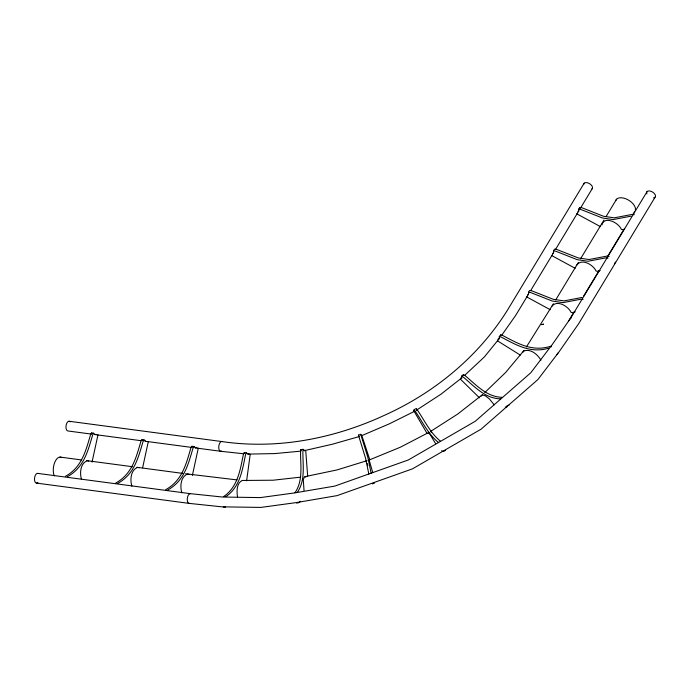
<?xml version="1.0" encoding="UTF-8"?>
<svg xmlns="http://www.w3.org/2000/svg" width="690" height="690" viewBox="0 0 690 690"><rect width="100%" height="100%" fill="white"/><g stroke="black" fill="none" stroke-linecap="round" stroke-linejoin="round"><path stroke-width="1.03" d="M428.102 433.518L428.507 432.854L430.258 434.769L435.666 443.722M551.034 346.949L551.396 345.664L530.783 372.773L475.298 421.245L408.316 459.971L334.831 486.079L294.803 492.884L260.346 497.594L222.37 497.024L190.276 493.661L188.957 494.325A4.908 2.484 -82.4 0 0 187.275 499.836A4.908 2.484 -82.4 0 0 189.353 503.415L36.579 483.112M601.93 224.931C604.242 215.289 618.895 222.81 621.328 229.391L623.432 229.666M246.623 480.792L250.203 454.4M304.859 450.078L304.281 450.743L303.126 449.328L300.788 449.682L300.555 451.407C300.374 465.276 303.393 480.499 294.992 492.746M303.126 449.328L302.893 451.053C302.703 464.922 305.73 480.145 297.33 492.384M92.046 462.127L97.963 434.873M142.623 467.777L148.316 441.565M192.363 475.462L198.28 448.207M481.059 396.189L482.431 394.87L485.484 395.879L489.417 398.958L494.152 404.788M249.004 453.477L247.891 454.167L246.382 452.778L244.191 452.683L243.363 454.443C240.215 469.864 237.791 487.08 223.586 496.602M246.382 452.778L245.562 454.538C242.414 469.959 239.982 487.183 225.777 496.697M464.939 375.075L484.302 357.023L499.18 338.704L499.301 336.642L500.561 334.943L502.536 335.4C518.018 343.611 532.059 351.848 549.93 346.492M522.701 352.53L523.434 351.262C530.136 348.019 537.855 354.488 540.908 360.258M551.914 306.257C557.106 299.46 568.206 306.248 571.156 312.449L573.261 312.734L575.158 311.846M576.9 264.891C582.093 258.095 593.193 264.874 596.151 271.084L598.247 271.36L600.145 270.471M570.311 318.702L571.337 317.624M95.996 434.441L94.703 434.459L93.693 433.216L91.598 432.932L90.545 434.674C85.62 451.502 81.696 467.311 65.369 476.367M93.693 433.216L92.65 434.95C87.716 451.777 83.792 467.587 67.465 476.643M145.685 441.307L144.055 439.91L141.95 439.625L140.907 441.367C135.973 458.195 132.049 474.004 115.722 483.06M144.055 439.91L143.003 441.643C138.069 458.47 134.153 474.28 117.817 483.336M196.969 447.275L195.65 447.948L194.019 446.551L191.915 446.266L190.871 448.008C185.938 464.836 182.022 480.645 165.686 489.702M194.019 446.551L192.967 448.284C188.034 465.112 184.118 480.921 167.782 489.978M584.137 183.221L507.736 309.715C478.774 356.325 434.804 392.515 385.029 415.035C334.503 438.564 277.242 449.777 221.757 441.54L68.983 421.236M527.669 294.932L528.678 293.88L528.514 292.241L529.566 290.507L531.662 290.783L553.328 299.322L564.049 300.892L582.015 297.476M552.656 253.558L553.665 252.506L553.501 250.875L554.553 249.133L556.649 249.418L578.315 257.948L589.036 259.526L607.002 256.102L609.106 256.387M577.841 211.864L578.85 210.812L578.686 209.182L579.738 207.44L581.834 207.725L603.491 216.255L614.221 217.833L632.187 214.409L634.283 214.694M528.454 294.268L515.715 315.347L501.682 335.271M530.662 290.602L553.363 253.014M555.579 249.349L578.832 210.855M580.488 208.104L592.115 188.853M553.44 303.712L526.41 346.958M555.648 300.047L578.349 262.459M580.566 258.793L603.957 220.058M606.036 216.634L616.55 199.212M568.62 320.962L574.158 311.794M583.567 296.217L599.075 270.549M607.933 255.878L624.545 228.381M632.842 214.633L634.507 211.882M570.716 318.021L647.082 191.587M614.419 263.813L615.471 262.079M655.06 197.219L578.66 323.714L559.09 351.762L537.924 379.526L481.077 429.18L412.447 468.864L337.16 495.61L296.208 502.605L260.846 507.417L221.982 506.839L189.414 503.415M551.077 346.225L570.682 318.081M556.761 354.712L558.029 353.013M524.012 350.434L505.641 372.471L484.768 392.567M300.417 501.285L298.805 502.691L296.467 503.045M460.722 378.06L461.739 377.991L461.627 376.102L463.378 374.601L464.931 375.507C476.04 384.692 486.588 397.009 502.191 397.328M461.783 377.887L441.057 394.128L416.484 410.188M482.379 394.714L457.867 413.948L430.931 431.224M499.163 338.79L497.766 339.264M427.067 433.423L413.629 410.481L414.578 411.326L414.121 409.67L416.26 408.497L417.226 409.808C424.591 420.529 430.189 432.906 440.513 441.246M445.593 450.311L443.463 451.484L441.617 450.76M429.102 432.276L400.26 447.258L369.09 460.04M414.664 411.231L389.151 423.919L361.319 435.821M368.848 474.082L365.528 458.1L358.429 435.123L360.741 434.312L361.517 435.821L361.517 435.304M372.264 483.888L374.575 483.069M242.276 480.473C236.368 483.129 236.713 491.659 237.524 497.154M367.089 460.653L337.108 469.907L304.92 476.669M359.318 436.52L332.373 444.231L304.126 450.682M221.007 441.704L221.757 441.54M631.134 216.151L613.177 219.567L602.448 217.988L580.782 209.458L578.686 209.182M507.021 405.573L509.013 405.194M505.261 407.074L507.254 406.703M548.662 348.183C530.791 353.547 516.75 345.311 501.276 337.099L499.301 336.642M300.676 477.144L273.119 480.214L242.302 480.464M300.995 451.122L274.844 453.58L248.038 454.106M416.544 410.153L416.57 409.299M223.284 507.012L225.475 507.107M237.041 479.912L185.532 473.763M220.947 451.312L243.846 453.787M553.501 250.875L555.597 251.151L577.263 259.681L587.992 261.26L605.958 257.844L608.054 258.12M528.514 292.241L530.61 292.526L552.276 301.056L563.005 302.634L580.971 299.21L583.067 299.495M91.563 434.114L68.06 430.991A4.908 2.484 -82.4 0 1 66.214 424.885A4.908 2.484 -82.4 0 1 70.173 421.875M94.763 434.545L140.708 440.651M144.978 441.212L191.984 447.465M195.192 447.888L220.835 451.295M60.039 457.082L81.403 459.928M86.742 460.635L132.687 466.742M136.956 467.311L182.893 473.409M37.502 473.357L190.216 493.652M500.431 398.837C484.829 398.518 474.28 386.202 463.18 377.016L461.627 376.102M189.06 474.392L187.628 474.039C180.625 476.574 179.866 486.614 181.875 492.832M139.087 467.751L137.664 467.397C130.66 469.933 129.901 479.973 131.911 486.191M88.734 461.067L87.311 460.713C80.307 463.24 79.54 473.28 81.549 479.498M305.825 477.032L304.255 477.049L303.298 479.895L304.023 490.461M576.659 213.753L600.352 226.596M551.474 255.447L575.167 268.289M526.487 296.821L550.18 309.663M497.516 340.851L520.251 355.065M430.646 431.681L431.371 432.328M438.383 442.419C428.05 434.088 422.461 421.711 415.095 410.981L414.121 409.67M460.687 379.422L479.455 397.845M359.205 436.632L358.429 435.123M369.53 460.48L369.15 459.997L372.773 472.624M191.915 446.266L192.363 447.034M141.95 439.625L142.399 440.393M91.598 432.932L92.046 433.7M244.191 452.683L244.622 453.451M300.788 449.682L301.176 450.458M362.078 436.33L369.814 459.79M463.378 374.601L463.654 375.42M367.218 463.516L367.813 465.595M500.561 334.943L500.802 335.797M579.738 207.44L579.962 208.311M360.741 434.312L367.839 457.289L371.151 473.262M305.756 451.018L307.671 476.04M583.697 184.609A4.908 2.76 31.1 0 1 589.536 183.661A4.908 2.76 31.1 0 1 591.477 189.284M646.875 193.847A4.908 2.76 31.1 0 1 649.264 190.94A4.908 2.76 31.1 0 1 654.957 194.356A4.908 2.76 31.1 0 1 653.559 197.858M615.721 200.609A11.049 6.21 31.1 0 1 627.434 199.505A11.049 6.21 31.1 0 1 635.335 210.484M37.898 482.439A4.908 2.484 -82.4 0 1 34.491 478.903A4.908 2.484 -82.4 0 1 38.131 473.513M221.499 451.122A4.908 2.484 -82.4 0 1 218.799 448.319A4.908 2.484 -82.4 0 1 220.438 442.212M54.277 475.876A11.049 5.598 -82.4 0 1 54.631 462.645A11.049 5.598 -82.4 0 1 61.462 457.436M541.667 324.619L543.582 324.214L541.667 324.619"/></g></svg>
